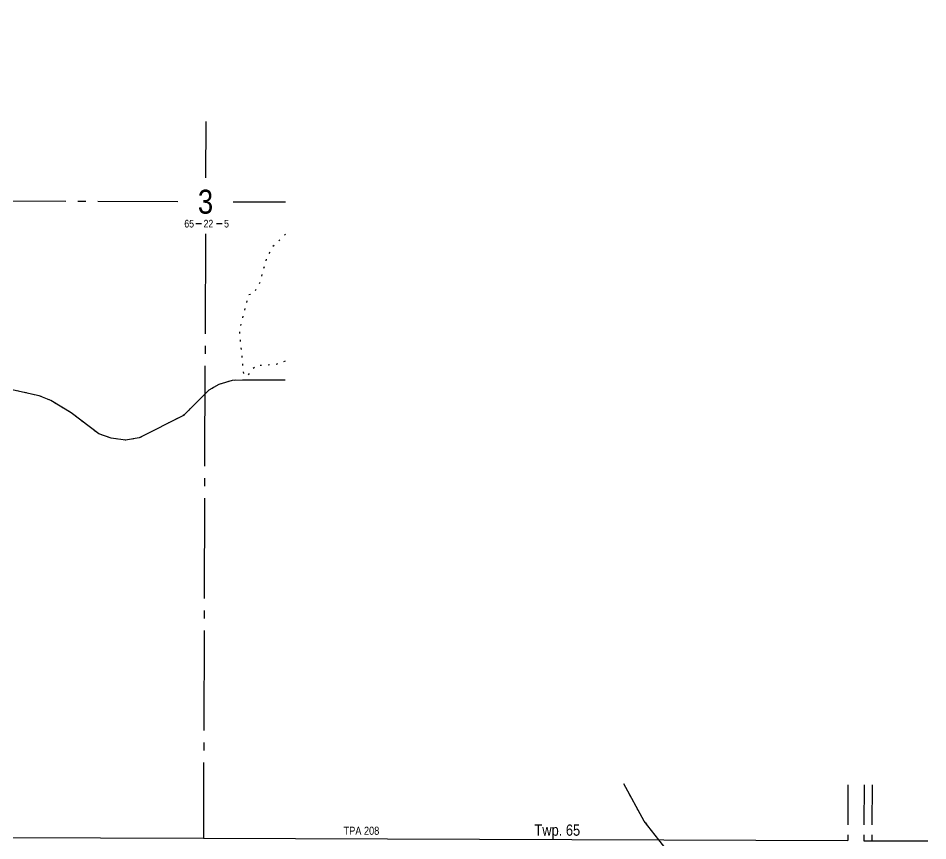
# Model space of a CAD drawing. Extents: x 479172 to 490274, y 6044075 to 6051612.
# Drawn here: x 484260 to 485396, y 6049089 to 6050116 of the extents above; entities that cross this region are included whole.
import ezdxf
from ezdxf.enums import TextEntityAlignment as Align

# ---------------------------------------------------------------- set-up
doc = ezdxf.new("R2010")
doc.units = 0
doc.header["$LTSCALE"] = 5
for name, pattern in [('foc-QUARTERLINE', [33, 25, -3, 2, -3]), ('foc-UNSURVEYED', [12.5, 10, -2.5]), ('foc-WHEELTRACKS', [2, 0.4, -1.6])]:
    doc.linetypes.add(name, pattern=pattern)
for name, color, linetype in [('10', 1, 'Continuous'), ('9', 3, 'Continuous'), ('D-TXT', 6, 'Continuous'), ('L-QSEC', 8, 'foc-QUARTERLINE'), ('L-SEC', 7, 'Continuous'), ('L-SECLBL', 7, 'Continuous'), ('L-USEC', 7, 'foc-UNSURVEYED'), ('T-WATER-P3', 160, 'foc-WHEELTRACKS')]:
    doc.layers.add(name, color=color, linetype=linetype)
doc.layers.add('AS-TRAPPER-T', color=7, linetype='Continuous', true_color=0xc26100)
doc.styles.add('80L', font='ARIALN.TTF', dxfattribs={"height": 10})
doc.styles.add('foc-LtypeFont', font='ARIALN.TTF', dxfattribs={"height": 7.35})
doc.styles.add('SIMPLEX', font='ARIALN.TTF')
doc.linetypes.add('foc-TOPO-flowdirection-NOLINE', pattern='A,0,[">",foc-LtypeFont,S=0.3,R=0,X=0,Y=-0.945],-20,[">",foc-LtypeFont,S=0.3,R=0,X=0,Y=-0.945],0', length=20)

# ---------------------------------------------------------------- blocks, each defined once
blk = doc.blocks.new('L-SECLBL')
at = {"layer": '9', "color": 7}
for p, q in [((-5.1, -27.8), (-12.3, -27.8)), ((20.7, -27.8), (13.5, -27.8))]:
    blk.add_line(p, q, dxfattribs=at)
at = {"layer": '10', "color": 2, "style": 'SIMPLEX'}
blk.add_attdef('SEC', text='', height=30, dxfattribs=at).set_placement((0, 0), align=Align.MIDDLE)
at = {"layer": '10', "color": 5, "style": '80L'}
blk.add_attdef('TWP', text='', height=9.5, dxfattribs=at).set_placement((-14.4, -27.4), align=Align.MIDDLE_RIGHT)
blk.add_attdef('RGE', text='', height=9.5, dxfattribs=at).set_placement((3.6, -27.4), align=Align.MIDDLE_CENTER)
blk.add_attdef('MER', text='', height=9.5, dxfattribs=at).set_placement((23.2, -27.4), align=Align.MIDDLE_LEFT)

msp = doc.modelspace()

# ---------------------------------------------------------------- linework, layer by layer
at = {"layer": 'L-QSEC'}
for p, q in [((484494.025, 6049986.652), (484493.788, 6049916.64)), ((483699.319, 6049889.359), (484459.081, 6049886.774)), ((484528.326, 6049886.538), (484593.682, 6049886.315)), ((484493.551, 6049846.677), (484491.001, 6049092.27))]:
    msp.add_line(p, q, dxfattribs=at)
at = {"layer": 'L-SEC'}
for p, q in [((483696.504, 6049095.179), (484491.001, 6049092.27)), ((484491.001, 6049092.27), (485295.572, 6049089.336)), ((485315.676, 6049089.263), (485395.558, 6049088.972))]:
    msp.add_line(p, q, dxfattribs=at)
at = {"layer": 'L-USEC'}
for p, q in [((485295.784, 6049159.157), (485295.559, 6049089.316)), ((485315.901, 6049159.084), (485315.676, 6049089.263)), ((485325.964, 6049159.047), (485325.739, 6049089.219))]:
    msp.add_line(p, q, dxfattribs=at)
at = {"layer": 'T-WATER-P3', "flags": 128}
for points in [[(484541.723, 6049663.835), (484526.801, 6049663.696), (484510.215, 6049658.521), (484497.644, 6049651.409), (484466.022, 6049619.981), (484410.811, 6049591.866), (484393.751, 6049589.153), (484375.689, 6049591.548), (484360.275, 6049596.938), (484325.948, 6049623.158), (484300.365, 6049638.545), (484286.091, 6049644.411), (484253.809, 6049651.594), (484213.041, 6049652.857), (484194.723, 6049651.649), (484142.885, 6049643.696), (484066.616, 6049629.408), (484019.145, 6049627.489), (484003.371, 6049633.303), (483990.968, 6049641.565), (483976.452, 6049647.191), (483960.188, 6049649.4), (483949.95, 6049659.099), (483937.723, 6049666.039), (483918.747, 6049665.497), (483882.681, 6049671.668), (483854.916, 6049672.096), (483846.917, 6049672.219), (483838.917, 6049672.343), (483824.863, 6049672.558), (483809.322, 6049676.928), (483797.702, 6049685.49), (483780.06, 6049708.531), (483773.434, 6049721.583), (483769.858, 6049732.261), (483767.174, 6049740.282), (483764.119, 6049748.266), (483757.241, 6049766.244), (483742.132, 6049823.098), (483736.351, 6049888.957), (483731.96, 6049921.394), (483721.431, 6049946.094), (483687.569, 6049955.604), (483678.725, 6049961.137), (483663.983, 6049975.528), (483631.752, 6049994.64), (483627.448, 6049998.964), (483627.624, 6050023.694), (483623.565, 6050038.889), (483620.519, 6050042.725), (483606.539, 6050047.1), (483598.023, 6050046.542), (483575.467, 6050039.493), (483537.927, 6050036.098), (483529.124, 6050037.906), (483515.264, 6050056.701), (483502.896, 6050065.088), (483477.496, 6050077.494), (483462.555, 6050078.436), (483436.616, 6050073.674), (483420.899, 6050072.457), (483412.594, 6050074.672), (483398.672, 6050092.764), (483376.354, 6050096.464), (483336.706, 6050115.494), (483321.807, 6050115.644), (483286.716, 6050111.374)], [(484593.546, 6049846.137), (484577.87, 6049830.65), (484570.189, 6049817.691), (484560.816, 6049784.028), (484553.319, 6049772.026), (484547.239, 6049770.219), (484535.792, 6049725.923), (484541.723, 6049663.835)], [(484593.546, 6049846.137), (484577.87, 6049830.65), (484570.189, 6049817.691), (484560.816, 6049784.028), (484553.319, 6049772.026), (484547.239, 6049770.219), (484535.792, 6049725.923), (484541.723, 6049663.835)], [(484593.01, 6049687.63), (484582, 6049683.681), (484556.04, 6049681.628), (484541.723, 6049663.835)], [(484593.01, 6049687.63), (484582, 6049683.681), (484556.04, 6049681.628), (484541.723, 6049663.835)], [(484592.93, 6049663.977), (484541.723, 6049663.835)], [(485176.614, 6048974.684), (485162.183, 6048987.758), (485127.139, 6049013.077), (485069.038, 6049078.878), (485041.472, 6049113.723), (485015.865, 6049160.178)]]:
    msp.add_lwpolyline(points, dxfattribs=at)
at = {"layer": 'T-WATER-P3', "linetype": 'foc-TOPO-flowdirection-NOLINE', "flags": 128}
for points in [[(484541.723, 6049663.835), (484526.801, 6049663.696), (484510.215, 6049658.521), (484497.644, 6049651.409), (484466.022, 6049619.981), (484410.811, 6049591.866), (484393.751, 6049589.153), (484375.689, 6049591.548), (484360.275, 6049596.938), (484325.948, 6049623.158), (484300.365, 6049638.545), (484286.091, 6049644.411), (484253.809, 6049651.594), (484213.041, 6049652.857), (484194.723, 6049651.649), (484142.885, 6049643.696), (484066.616, 6049629.408), (484019.145, 6049627.489), (484003.371, 6049633.303), (483990.968, 6049641.565), (483976.452, 6049647.191), (483960.188, 6049649.4), (483949.95, 6049659.099), (483937.723, 6049666.039), (483918.747, 6049665.497), (483882.681, 6049671.668), (483854.916, 6049672.096), (483846.917, 6049672.219), (483838.917, 6049672.343), (483824.863, 6049672.558), (483809.322, 6049676.928), (483797.702, 6049685.49), (483780.06, 6049708.531), (483773.434, 6049721.583), (483769.858, 6049732.261), (483767.174, 6049740.282), (483764.119, 6049748.266), (483757.241, 6049766.244), (483742.132, 6049823.098), (483736.351, 6049888.957), (483731.96, 6049921.394), (483721.431, 6049946.094), (483687.569, 6049955.604), (483678.725, 6049961.137), (483663.983, 6049975.528), (483631.752, 6049994.64), (483627.448, 6049998.964), (483627.624, 6050023.694), (483623.565, 6050038.889), (483620.519, 6050042.725), (483606.539, 6050047.1), (483598.023, 6050046.542), (483575.467, 6050039.493), (483537.927, 6050036.098), (483529.124, 6050037.906), (483515.264, 6050056.701), (483502.896, 6050065.088), (483477.496, 6050077.494), (483462.555, 6050078.436), (483436.616, 6050073.674), (483420.899, 6050072.457), (483412.594, 6050074.672), (483398.672, 6050092.764), (483376.354, 6050096.464), (483336.706, 6050115.494), (483321.807, 6050115.644), (483286.716, 6050111.374)], [(484592.93, 6049663.977), (484541.723, 6049663.835)], [(485176.614, 6048974.684), (485162.183, 6048987.758), (485127.139, 6049013.077), (485069.038, 6049078.878), (485041.472, 6049113.723), (485015.865, 6049160.178)]]:
    msp.add_lwpolyline(points, dxfattribs=at)

# ---------------------------------------------------------------- block references
at = {"layer": 'L-SECLBL', "color": 6, "xscale": 0.999476, "yscale": 0.999476, "zscale": 0.999476}
msp.add_blockref('L-SECLBL', (484493.687, 6049886.656), dxfattribs=at).add_auto_attribs({'SEC': '3', 'TWP': '65', 'RGE': '22', 'MER': '5'})

# ---------------------------------------------------------------- texts
at = {"layer": 'AS-TRAPPER-T', "style": '80L'}
msp.add_text('TPA 208', height=9.9941, dxfattribs=at).set_placement((484666.082, 6049096.662))
at = {"layer": 'D-TXT', "color": 3, "insert": (484904.424, 6049109.464), "char_height": 14, "attachment_point": 1, "style": '80L'}
msp.add_mtext_dynamic_manual_height_columns('Twp. 65', width=56.49237, gutter_width=47.475, heights=[0], dxfattribs=at)

doc.saveas('drawing.dxf')
